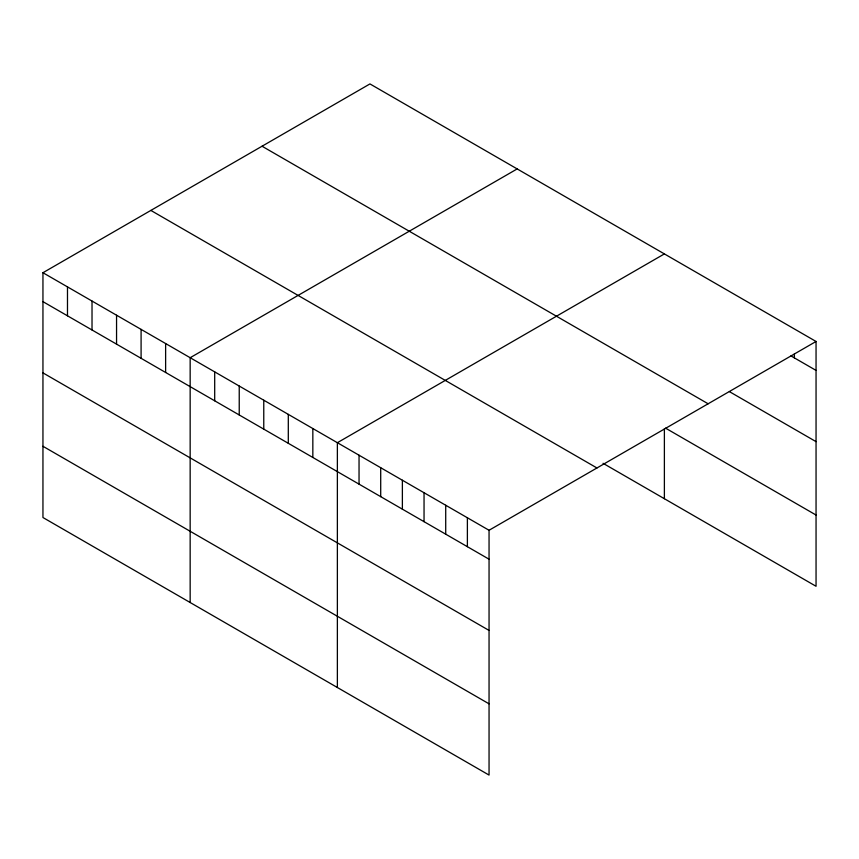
<?xml version="1.0" encoding="UTF-8"?>
<svg xmlns="http://www.w3.org/2000/svg" width="859" height="859" viewBox="0 0 859 859"><rect width="100%" height="100%" fill="white"/><g stroke="black" fill="none" stroke-linecap="round" stroke-linejoin="round"><path stroke-width="1.29" d="M42.95 272.722L489.05 530.271L489.05 775.076L42.95 517.526L42.95 272.722L369.95 83.924L816.05 341.474L816.05 586.278L603.039 463.302M517.172 168.922L190.161 357.72L190.161 602.513M664.383 253.91L337.372 442.707L337.372 687.501M489.05 530.271L816.05 341.474M790.956 355.916L816.05 370.401M729.377 391.607L816.05 441.644M262.049 146.234L708.138 403.784M665.521 428.126L816.05 515.035M150.862 210.423L596.951 467.972M42.95 301.649L489.05 559.198M42.95 372.881L489.05 630.431M42.95 446.283L489.05 703.832M794.382 353.951L794.382 357.892M664.383 428.791L664.383 498.714M467.382 517.762L467.382 546.689M445.714 505.253L445.714 534.18M424.045 492.744L424.045 521.671M402.377 480.235L402.377 509.162M380.709 467.726L380.709 496.652M359.041 455.216L359.041 484.143M312.837 428.544L312.837 457.46M288.302 414.371L288.302 443.298M263.767 400.208L263.767 429.135M239.232 386.045L239.232 414.972M214.696 371.883L214.696 400.799M165.626 343.546L165.626 372.473M141.091 329.384L141.091 358.31M116.556 315.221L116.556 344.148M92.02 301.058L92.02 329.974M67.485 286.885L67.485 315.811"/></g></svg>
